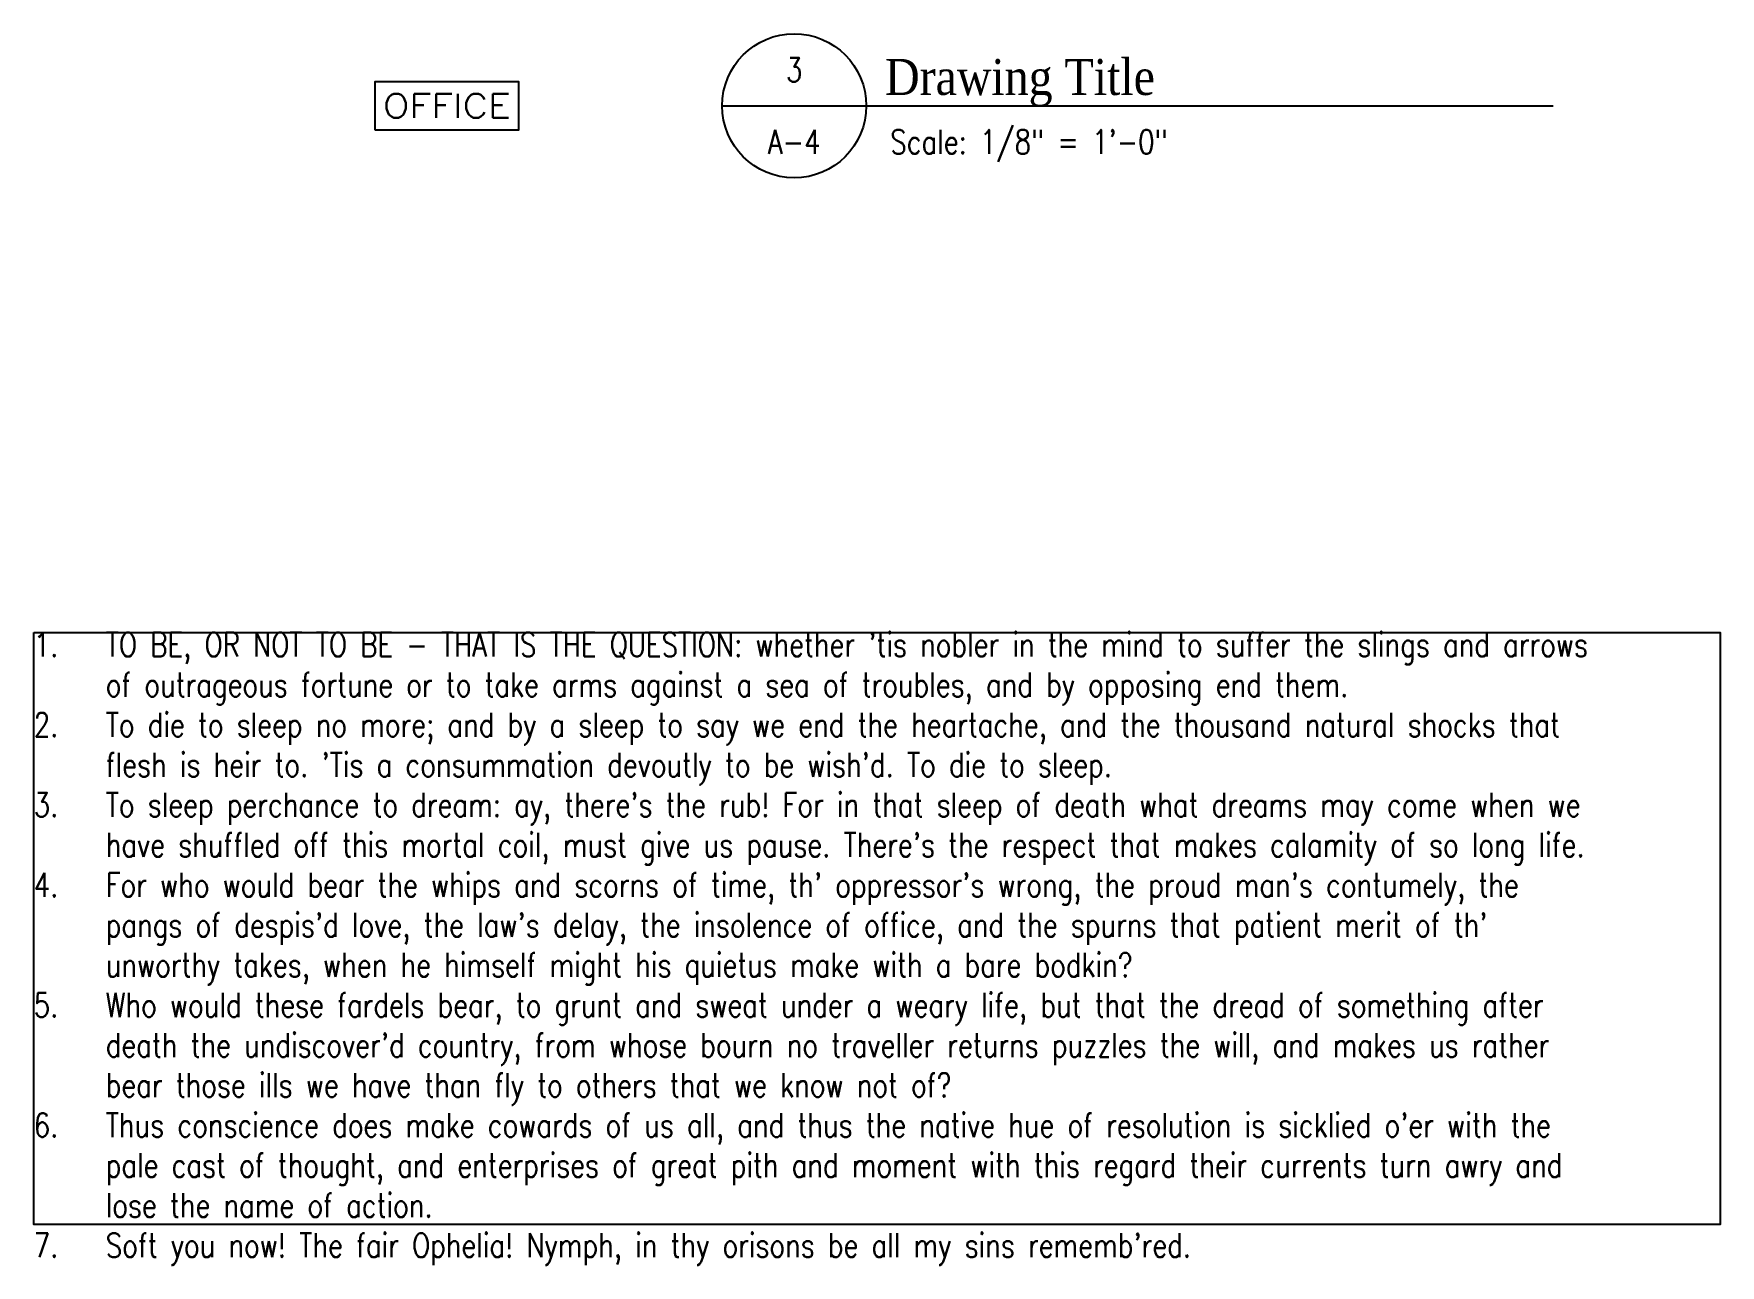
# Model space of a CAD drawing. Header units: inches. Extents: x 8 to 851, y 107 to 722.
import ezdxf
from ezdxf.enums import TextEntityAlignment as Align

# ---------------------------------------------------------------- set-up
doc = ezdxf.new("R2010")
doc.units = ezdxf.units.IN
doc.header["$MEASUREMENT"] = 0
doc.styles.get("Standard").update_dxf_attribs({"font": 'simplex.shx', "width": 0.8, "height": 12})
doc.styles.add('Title', font='GARABD.TTF')

msp = doc.modelspace()

# ---------------------------------------------------------------- linework, layer by layer
msp.add_line((351.9, 685.99), (767.02, 685.99))
for points in [[(178.38, 673.99), (250.38, 673.99), (250.38, 697.99), (178.38, 697.99)], [(7.93, 422.79), (850.59, 422.79), (850.59, 127.15), (7.93, 127.15)]]:
    msp.add_lwpolyline(points, close=True)
msp.add_circle((387.9, 685.99), 36)

# ---------------------------------------------------------------- texts
at = {"width": 0.8}
for s, p in [('3', (387.9, 703.99)), ('A-4', (387.9, 667.99))]:
    msp.add_text(s, height=12, dxfattribs=at).set_placement(p, align=Align.MIDDLE_CENTER)
at = {"style": 'Title'}
msp.add_text('Drawing Title', height=18, dxfattribs=at).set_placement((433.31, 685.99), align=Align.BOTTOM_LEFT)
at = {"width": 1.12}
msp.add_text('OFFICE', height=12, dxfattribs=at).set_placement((182.38, 679.99), (246.38, 679.99), align=Align.FIT)
at = {"width": 0.8}
msp.add_text('Scale: 1/8" = 1\'-0"', height=12, dxfattribs=at).set_placement((435.9, 667.99), align=Align.MIDDLE_LEFT)
at = {"insert": (7.93, 422.79), "char_height": 12, "attachment_point": 1}
msp.add_mtext_dynamic_manual_height_columns("\\pi-36,l36,t36;{\\C1;1.^ITO BE, OR NOT TO BE - THAT IS THE QUESTION}: whether 'tis nobler in the mind to suffer the slings and arrows of outrageous fortune or to take arms against a sea of troubles, and by opposing end them. \\P2.^ITo die to sleep no more; and by a sleep to say we end the heartache, and the thousand natural shocks that flesh is heir to. 'Tis a consummation devoutly to be wish'd. To die to sleep. \\P3.^ITo sleep perchance to dream: ay, there's the rub! For in that sleep of death what dreams may come when we have shuffled off this mortal coil, must give us pause. There's the respect that makes calamity of so long life. \\P4.^IFor who would bear the whips and scorns of time, th' oppressor's wrong, the proud man's contumely, the pangs of despis'd love, the law's delay, the insolence of office, and the spurns that patient merit of th' unworthy takes, when he himself might his quietus make with a bare bodkin? \\P5.^IWho would these fardels bear, to grunt and sweat under a weary life, but that the dread of something after death the undiscover'd country, from whose bourn no traveller returns puzzles the will, and makes us rather bear those ills we have than fly to others that we know not of? \\P6.^IThus conscience does make cowards of us all, and thus the native hue of resolution is sicklied o'er with the pale cast of thought, and enterprises of great pith and moment with this regard their currents turn awry and lose the name of action. \\P7.^ISoft you now! The fair Ophelia! Nymph, in thy orisons be all my sins rememb'red.", width=842.6609, gutter_width=60, heights=[0], dxfattribs=at)

doc.saveas('drawing.dxf')
